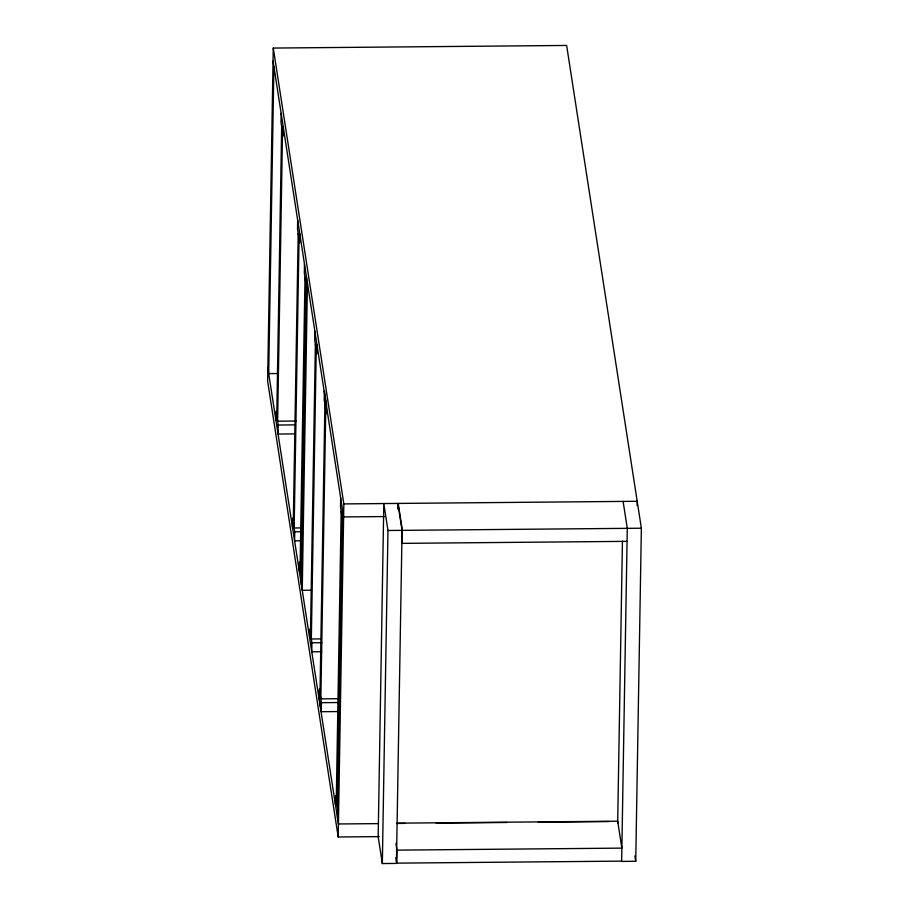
<?xml version="1.0" encoding="UTF-8"?>
<svg xmlns="http://www.w3.org/2000/svg" width="909" height="909" viewBox="0 0 909 909"><rect width="100%" height="100%" fill="white"/><g stroke="black" fill="none" stroke-linecap="round" stroke-linejoin="round"><path stroke-width="1.36" d="M623.108 501.427L627.278 528.345L621.642 861.414L635.732 861.289L641.368 528.22L566.637 45.45L273.268 48.063L267.632 381.144L338.205 836.984L379.303 836.621M273.893 66.55L268.7 373.599L277.211 373.531M275.95 420.412L276.097 411.379L278.211 425.026L278.052 434.048L295.039 433.9M281.142 113.364L280.995 122.397L283.097 136.032L283.256 127.01M276.768 415.72L281.665 126.737M282.506 132.214L277.62 421.197L296.016 421.026M292.471 527.197L292.63 518.164L294.743 531.799L294.584 540.832L301.663 540.775M297.675 220.148L297.527 229.182L299.629 242.817L299.788 233.783M293.3 522.505L298.197 233.522M299.038 238.987L294.152 527.981L301.22 527.913M299.288 571.159L299.436 562.137L301.549 575.772M304.481 264.121L304.333 273.143L306.435 286.789M300.106 566.477L305.004 277.484M300.959 571.943L305.844 282.96M301.39 584.805L306.594 277.756M307.435 283.233L302.243 590.282L310.753 590.202M309.662 638.198L309.81 629.164L311.923 642.799L311.776 651.833L321.684 651.742M314.855 331.149L314.707 340.182L316.821 353.817L316.968 344.784M310.48 633.505L315.378 344.522M316.23 349.988L311.332 638.982L321.241 638.891M320.002 693.385L324.899 404.403M325.74 409.868L320.843 698.862L339.25 698.691M320.866 708.986L319.173 698.078L319.332 689.045L321.445 702.68L321.286 711.713L338.273 711.565M335.466 804.863L335.614 795.829L337.728 809.464M340.659 497.814L340.511 506.847L342.613 520.482M336.285 800.17L341.182 511.188M337.137 805.647L342.023 516.653M337.569 818.498L342.773 511.449M338.205 836.984L343.841 503.916L273.268 48.063M382.337 863.55L387.973 530.481L383.803 503.552L378.167 836.632L382.337 863.55L396.426 863.425L402.062 530.356L397.892 503.427M397.801 509.097L397.847 506.268M398.108 508.631L398.153 506.029M395.915 843.393L396.949 850.131L396.733 863.141L621.642 861.13M398.199 503.427L402.369 530.356L402.142 543.366L627.062 541.355M617.666 823.156L622.438 541.105M637.129 505.552L637.198 501.291L343.841 503.916M278.211 425.026L295.198 424.867M384.723 516.562L343.613 516.926L273.052 61.085M387.973 530.481L402.062 530.356M402.369 530.356L641.368 528.22M294.743 531.799L301.822 531.742M311.923 642.799L321.831 642.708M321.445 702.68L338.421 702.532M397.028 823.168L617.7 821.202L621.87 848.12L396.949 850.131M378.099 823.622L338.421 823.974L267.848 368.122M396.529 823.452L405.028 823.384M436.206 823.099L507.063 822.475M538.242 822.191L609.11 821.554M634.891 855.903L635.732 861.289M395.904 857.755L396.529 861.789M324.377 391.029L324.218 400.062L326.331 413.697L326.49 404.664L324.377 391.029"/></g></svg>
